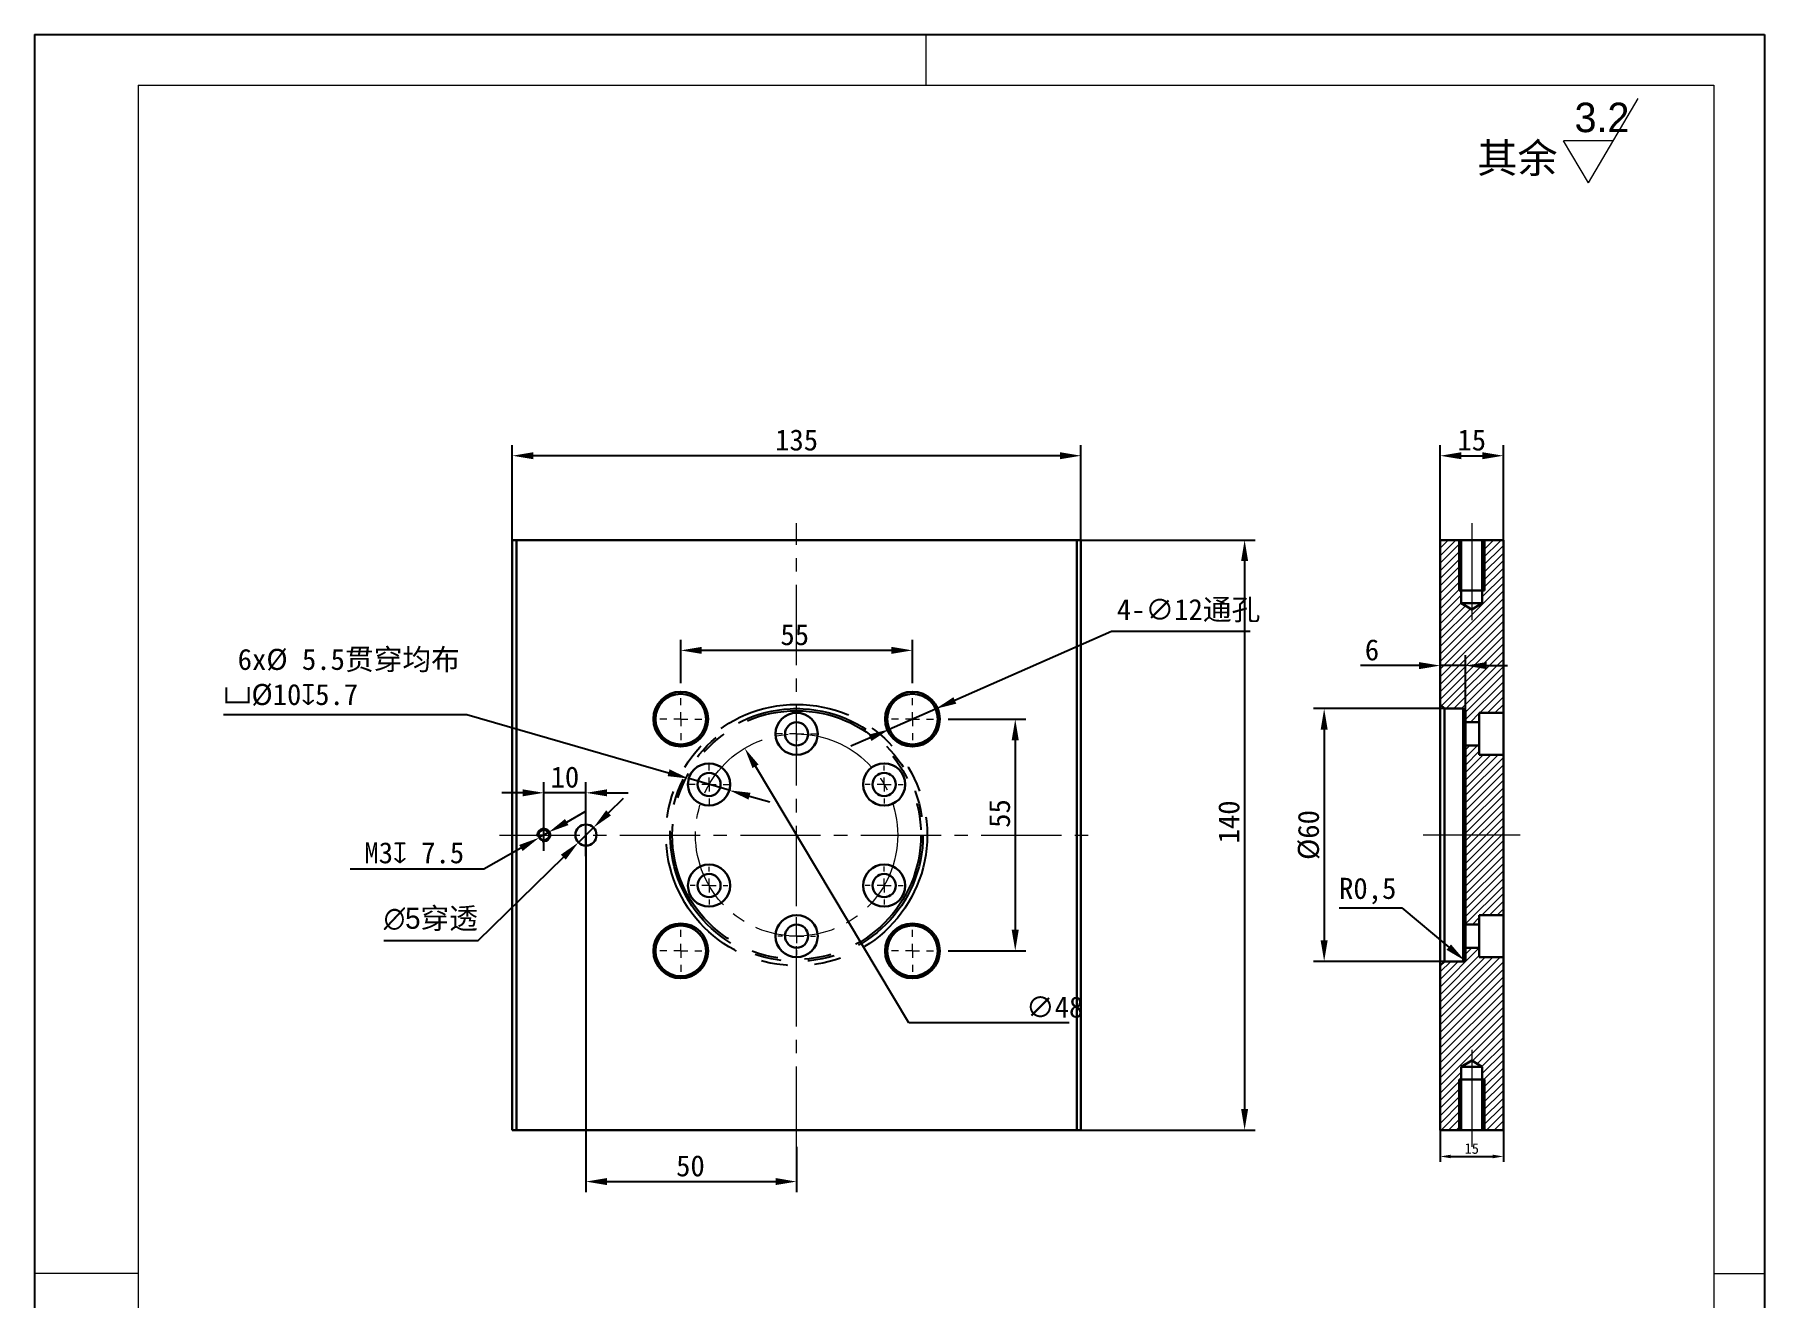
# Model space of a CAD drawing. Header units: millimetres. Extents: x 13 to 7248, y -1201 to 1478.
# Drawn here: x 4555.2 to 4965.8, y 304.4 to 604.2 of the extents above; entities that cross this region are included whole.
import ezdxf

# ---------------------------------------------------------------- set-up
doc = ezdxf.new("R2010")
doc.units = ezdxf.units.MM
doc.header["$LTSCALE"] = 5
doc.header["$PDSIZE"] = -1
for name, pattern in [('CENTER2', [28.575, 19.05, -3.175, 3.175, -3.175]), ('SLD-双点画线', [12.7, 6.35, -1.27, 1.27, -1.27, 1.27, -1.27]), ('SLD-实线', [0])]:
    doc.linetypes.add(name, pattern=pattern)
doc.layers.get('0').update_dxf_attribs({"lineweight": 30})
for name, color, linetype, lineweight in [('中心线层', 1, 'CENTER2', 13), ('剖面层', 2, 'Continuous', 15), ('粗实线', 7, 'SLD-实线', 15), ('细实线层', 5, 'Continuous', 15)]:
    doc.layers.add(name, color=color, linetype=linetype, lineweight=lineweight)
for name, color, linetype in [('双点划线层', 6, 'SLD-双点画线'), ('图框', 7, 'SLD-实线'), ('文字层', 7, 'SLD-实线'), ('标注层', 96, 'SLD-实线')]:
    doc.layers.add(name, color=color, linetype=linetype)
doc.styles.add('SLDTEXTSTYLE0', font='')
doc.styles.add('SLDTEXTSTYLE3', font='', dxfattribs={"bigfont": 'bigfont'})
doc.styles.get("Standard").update_dxf_attribs({"font": ''})
doc.styles.get('SLDTEXTSTYLE0').set_extended_font_data('汉仪长仿宋体')
doc.styles.get('SLDTEXTSTYLE3').set_extended_font_data('汉仪长仿宋体')
doc.styles.get('Standard').set_extended_font_data('SimSun')
doc.dimstyles.new('ISO-25', dxfattribs={"dimtxt": 2.5, "dimasz": 2.5, "dimexe": 1.25, "dimexo": 0, "dimtad": 1, "dimtoh": 1, "dimtxsty": 'Standard', "dimcen": 2.5, "dimclrt": 256, "dimadec": 0, "dimazin": 0, "dimtfac": 1, "dimtmove": 0, "dimatfit": 3, "dimfxl": 0, "dimarcsym": 0})
doc.dimstyles.new('副本2-1', dxfattribs={"dimscale": 2, "dimtxt": 2.5, "dimasz": 2.5, "dimexe": 1.25, "dimexo": 0, "dimtad": 1, "dimtoh": 1, "dimtxsty": 'Standard', "dimcen": 2.5, "dimclrt": 256, "dimadec": 0, "dimazin": 0, "dimtfac": 1, "dimtmove": 0, "dimatfit": 3, "dimfxl": 0, "dimarcsym": 0})
pattern_1 = [(45, (4550.2352, 12.6494), (-0.8980256, 0.8980256), [])]

# ---------------------------------------------------------------- blocks, each defined once
blk = doc.blocks.new('SW_SFSYMBOL_0')
at = {"color": 0, "linetype": 'SLD-实线', "lineweight": 0}
for p, q in [((8.2, -25), (37.7, 25)), ((8.2, -25), (-6.5, 0)), ((23, 0), (-6.5, 0))]:
    blk.add_line(p, q, dxfattribs=at)
at = {"color": 0, "linetype": 'SLD-实线', "lineweight": 0, "insert": (0, 22.6), "char_height": 17.5, "attachment_point": 1, "style": 'SLDTEXTSTYLE3'}
blk.add_mtext('3.2', dxfattribs=at)
blk = doc.blocks.new('*D158')
at = {"layer": 'Defpoints', "color": 0}
for p in [(4686.11, 414.32), (4736.11, 340.32), (4736.11, 332.08)]:
    blk.add_point(p, dxfattribs=at)
at = {"layer": '标注层', "color": 0, "lineweight": -2}
for p, q in [((4686.11, 414.32), (4686.11, 329.58)), ((4736.11, 340.32), (4736.11, 329.58)), ((4691.11, 332.08), (4731.11, 332.08))]:
    blk.add_line(p, q, dxfattribs=at)
at = {"layer": '标注层', "color": 0}
for points in [[(4691.11, 332.92), (4691.11, 331.25), (4686.11, 332.08)], [(4731.11, 332.92), (4731.11, 331.25), (4736.11, 332.08)]]:
    blk.add_solid(points, dxfattribs=at)
at = {"layer": '标注层', "insert": (4710.91, 338.33), "char_height": 5, "attachment_point": 2}
blk.add_mtext('50', dxfattribs=at)
blk = doc.blocks.new('*D159')
at = {"layer": 'Defpoints', "color": 0}
for p in [(4723.79, 434.92), (4748.43, 393.72)]:
    blk.add_point(p, dxfattribs=at)
at = {"layer": '标注层', "color": 0, "lineweight": -2}
for p, q in [((4762.78, 369.74), (4726.36, 430.63)), ((4800.78, 369.74), (4762.78, 369.74))]:
    blk.add_line(p, q, dxfattribs=at)
at = {"layer": '标注层', "color": 0}
blk.add_solid([(4727.07, 431.05), (4725.64, 430.2), (4723.79, 434.92)], dxfattribs=at)
at = {"layer": '标注层', "insert": (4790.56, 375.99), "char_height": 5, "attachment_point": 1}
blk.add_mtext('∅48', dxfattribs=at)
blk = doc.blocks.new('*D160')
at = {"layer": 'Defpoints', "color": 0}
for p in [(4708.61, 458.13), (4708.61, 450.32), (4763.61, 450.32)]:
    blk.add_point(p, dxfattribs=at)
at = {"layer": '标注层', "color": 0, "lineweight": -2}
for p, q in [((4708.61, 450.32), (4708.61, 460.63)), ((4763.61, 450.32), (4763.61, 460.63)), ((4758.61, 458.13), (4713.61, 458.13))]:
    blk.add_line(p, q, dxfattribs=at)
at = {"layer": '标注层', "color": 0}
for points in [[(4713.61, 458.97), (4713.61, 457.3), (4708.61, 458.13)], [(4758.61, 458.97), (4758.61, 457.3), (4763.61, 458.13)]]:
    blk.add_solid(points, dxfattribs=at)
at = {"layer": '标注层', "insert": (4735.67, 464.38), "char_height": 5, "attachment_point": 2}
blk.add_mtext('55', dxfattribs=at)
blk = doc.blocks.new('*D161')
at = {"layer": 'Defpoints', "color": 0}
for p in [(4772.11, 441.82), (4772.11, 386.82), (4788.01, 386.82)]:
    blk.add_point(p, dxfattribs=at)
at = {"layer": '标注层', "color": 0, "lineweight": -2}
for p, q in [((4772.11, 441.82), (4790.51, 441.82)), ((4788.01, 436.82), (4788.01, 391.82)), ((4772.11, 386.82), (4790.51, 386.82))]:
    blk.add_line(p, q, dxfattribs=at)
at = {"layer": '标注层', "color": 0}
for points in [[(4787.17, 436.82), (4788.84, 436.82), (4788.01, 441.82)], [(4787.17, 391.82), (4788.84, 391.82), (4788.01, 386.82)]]:
    blk.add_solid(points, dxfattribs=at)
at = {"layer": '标注层', "insert": (4781.76, 419.42), "char_height": 5, "attachment_point": 2, "rotation": 90}
blk.add_mtext('55', dxfattribs=at)
blk = doc.blocks.new('*D162')
at = {"layer": 'Defpoints', "color": 0}
for p in [(4668.61, 504.32), (4668.61, 484.32), (4803.61, 484.32)]:
    blk.add_point(p, dxfattribs=at)
at = {"layer": '标注层', "color": 0, "lineweight": -2}
for p, q in [((4668.61, 484.32), (4668.61, 506.82)), ((4803.61, 484.32), (4803.61, 506.82)), ((4798.61, 504.32), (4673.61, 504.32))]:
    blk.add_line(p, q, dxfattribs=at)
at = {"layer": '标注层', "color": 0}
for points in [[(4673.61, 505.15), (4673.61, 503.49), (4668.61, 504.32)], [(4798.61, 505.15), (4798.61, 503.49), (4803.61, 504.32)]]:
    blk.add_solid(points, dxfattribs=at)
at = {"layer": '标注层', "insert": (4736.11, 510.57), "char_height": 5, "attachment_point": 2}
blk.add_mtext('135', dxfattribs=at)
blk = doc.blocks.new('*D163')
at = {"layer": 'Defpoints', "color": 0}
for p in [(4802.61, 484.32), (4802.61, 344.32), (4842.45, 344.32)]:
    blk.add_point(p, dxfattribs=at)
at = {"layer": '标注层', "color": 0, "lineweight": -2}
for p, q in [((4802.61, 484.32), (4844.95, 484.32)), ((4842.45, 479.32), (4842.45, 349.32)), ((4802.61, 344.32), (4844.95, 344.32))]:
    blk.add_line(p, q, dxfattribs=at)
at = {"layer": '标注层', "color": 0}
for points in [[(4841.62, 479.32), (4843.29, 479.32), (4842.45, 484.32)], [(4841.62, 349.32), (4843.29, 349.32), (4842.45, 344.32)]]:
    blk.add_solid(points, dxfattribs=at)
at = {"layer": '标注层', "insert": (4836.2, 417.43), "char_height": 5, "attachment_point": 2, "rotation": 90}
blk.add_mtext('140', dxfattribs=at)
blk = doc.blocks.new('*D164')
at = {"layer": 'Defpoints', "color": 0}
for p in [(4676.11, 424.33), (4676.11, 410.57), (4686.11, 409.32)]:
    blk.add_point(p, dxfattribs=at)
at = {"layer": '标注层', "color": 0, "lineweight": -2}
for p, q in [((4671.11, 424.33), (4666.11, 424.33)), ((4676.11, 410.57), (4676.11, 426.83)), ((4686.11, 424.33), (4676.11, 424.33)), ((4686.11, 409.32), (4686.11, 426.83)), ((4691.11, 424.33), (4696.11, 424.33))]:
    blk.add_line(p, q, dxfattribs=at)
at = {"layer": '标注层', "color": 0}
for points in [[(4671.11, 425.16), (4671.11, 423.5), (4676.11, 424.33)], [(4691.11, 425.16), (4691.11, 423.5), (4686.11, 424.33)]]:
    blk.add_solid(points, dxfattribs=at)
at = {"layer": '标注层', "insert": (4681.11, 430.58), "char_height": 5, "attachment_point": 2}
blk.add_mtext('10', dxfattribs=at)
blk = doc.blocks.new('*D165')
at = {"layer": 'Defpoints', "color": 0}
for p in [(4710.52, 427.71), (4720.13, 424.93)]:
    blk.add_point(p, dxfattribs=at)
at = {"layer": '标注层', "color": 0, "lineweight": -2}
for p, q in [((4600.04, 442.94), (4657.8, 442.94)), ((4657.8, 442.94), (4705.72, 429.1)), ((4720.13, 424.93), (4710.52, 427.71)), ((4724.93, 423.54), (4729.74, 422.16))]:
    blk.add_line(p, q, dxfattribs=at)
at = {"layer": '标注层', "color": 0}
for points in [[(4705.95, 429.9), (4705.49, 428.29), (4710.52, 427.71)], [(4725.17, 424.34), (4724.7, 422.74), (4720.13, 424.93)]]:
    blk.add_solid(points, dxfattribs=at)
at = {"layer": '标注层', "insert": (4600.04, 458.5), "char_height": 5, "attachment_point": 1}
blk.add_mtext(' 6x%%C 5.5贯穿均布\\P{\\fGDT|b0|i0|c134|p2;v}%%C10{\\fGDT|b0|i0|c134|p2;x}5.7', dxfattribs=at)
blk = doc.blocks.new('*D166')
at = {"layer": 'Defpoints', "color": 0}
for p in [(4769.1, 444.24), (4758.12, 439.4)]:
    blk.add_point(p, dxfattribs=at)
at = {"layer": '标注层', "color": 0, "lineweight": -2}
for p, q in [((4810.88, 462.65), (4773.68, 446.26)), ((4843.81, 462.65), (4810.88, 462.65)), ((4758.12, 439.4), (4769.1, 444.24)), ((4753.55, 437.38), (4748.97, 435.37))]:
    blk.add_line(p, q, dxfattribs=at)
at = {"layer": '标注层', "color": 0}
for points in [[(4773.34, 447.02), (4774.01, 445.49), (4769.1, 444.24)], [(4753.21, 438.15), (4753.88, 436.62), (4758.12, 439.4)]]:
    blk.add_solid(points, dxfattribs=at)
at = {"layer": '标注层', "insert": (4812.13, 470.32), "char_height": 5, "attachment_point": 1}
blk.add_mtext('4-∅12通孔', dxfattribs=at)
blk = doc.blocks.new('*D167')
at = {"layer": 'Defpoints', "color": 0}
for p in [(4687.9, 416.07), (4684.33, 412.57)]:
    blk.add_point(p, dxfattribs=at)
at = {"layer": '标注层', "color": 0, "lineweight": -2}
for p, q in [((4691.47, 419.56), (4695.05, 423.06)), ((4687.9, 416.07), (4684.33, 412.57)), ((4660.52, 389.28), (4680.75, 409.07)), ((4638.12, 389.28), (4660.52, 389.28))]:
    blk.add_line(p, q, dxfattribs=at)
at = {"layer": '标注层', "color": 0}
for points in [[(4690.89, 420.16), (4692.06, 418.97), (4687.9, 416.07)], [(4680.17, 409.67), (4681.33, 408.48), (4684.33, 412.57)]]:
    blk.add_solid(points, dxfattribs=at)
at = {"layer": '标注层', "insert": (4638.12, 397.07), "char_height": 5, "attachment_point": 1}
blk.add_mtext('{\\fMS PGothic|b0|i0|c128|p34;∅5}穿透', dxfattribs=at)
blk = doc.blocks.new('*D168')
at = {"layer": 'Defpoints', "color": 0}
for p in [(4677.2, 414.94), (4675.02, 413.7)]:
    blk.add_point(p, dxfattribs=at)
at = {"layer": '标注层', "color": 0, "lineweight": -2}
for p, q in [((4681.55, 417.4), (4685.9, 419.86)), ((4677.2, 414.94), (4675.02, 413.7)), ((4661.88, 406.26), (4670.67, 411.24)), ((4630.11, 406.26), (4661.88, 406.26))]:
    blk.add_line(p, q, dxfattribs=at)
at = {"layer": '标注层', "color": 0}
for points in [[(4681.14, 418.12), (4681.96, 416.67), (4677.2, 414.94)], [(4670.26, 411.96), (4671.08, 410.51), (4675.02, 413.7)]]:
    blk.add_solid(points, dxfattribs=at)
at = {"layer": '标注层', "insert": (4630.11, 412.61), "char_height": 5, "attachment_point": 1}
blk.add_mtext(' M3{\\fGDT|b0|i0|c134|p2;x} 7.5', dxfattribs=at)
blk = doc.blocks.new('SW_CENTERMARKSYMBOL_0')
at = {"color": 0, "linetype": 'SLD-实线', "lineweight": 0}
for p, q in [((0, 8.3), (0, 11.3)), ((-8.3, 0), (-11.3, 0)), ((0, 0), (-4.2, 0)), ((0, 0), (0, 4.2)), ((0, 0), (0, -4.2)), ((0, 0), (4.2, 0)), ((8.3, 0), (11.3, 0)), ((0, -8.3), (0, -11.3))]:
    blk.add_line(p, q, dxfattribs=at)
blk = doc.blocks.new('SW_CENTERMARKSYMBOL_1')
at = {"color": 0, "linetype": 'SLD-实线', "lineweight": 0}
for p, q in [((0, 8.3), (0, 11.3)), ((-8.3, 0), (-11.3, 0)), ((0, 0), (-4.2, 0)), ((0, 0), (0, 4.2)), ((0, 0), (0, -4.2)), ((0, 0), (4.2, 0)), ((8.3, 0), (11.3, 0)), ((0, -8.3), (0, -11.3))]:
    blk.add_line(p, q, dxfattribs=at)
blk = doc.blocks.new('SW_CENTERMARKSYMBOL_2')
at = {"color": 0, "linetype": 'SLD-实线', "lineweight": 0}
for p, q in [((0, 8.3), (0, 11.3)), ((-8.3, 0), (-11.2, 0)), ((0, 0), (-4.2, 0)), ((0, 0), (0, 4.2)), ((0, 0), (0, -4.2)), ((0, 0), (4.2, 0)), ((8.3, 0), (11.3, 0)), ((0, -8.3), (0, -11.2))]:
    blk.add_line(p, q, dxfattribs=at)
blk = doc.blocks.new('SW_CENTERMARKSYMBOL_3')
at = {"color": 0, "linetype": 'SLD-实线', "lineweight": 0}
for p, q in [((0, 8.3), (0, 11.2)), ((-8.3, 0), (-11.3, 0)), ((0, 0), (-4.2, 0)), ((0, 0), (0, 4.2)), ((0, 0), (0, -4.2)), ((0, 0), (4.2, 0)), ((8.3, 0), (11.2, 0)), ((0, -8.3), (0, -11.3))]:
    blk.add_line(p, q, dxfattribs=at)
blk = doc.blocks.new('SW_CENTERMARKSYMBOL_4')
at = {"color": 0, "linetype": 'SLD-实线', "lineweight": 0}
for p, q in [((0, 8.3), (0, 12.5)), ((-8.3, 0), (-12.5, 0)), ((0, 0), (-4.2, 0)), ((0, 0), (0, 4.2)), ((0, 0), (0, -4.2)), ((0, 0), (4.2, 0)), ((8.3, 0), (12.5, 0)), ((0, -8.3), (0, -12.5))]:
    blk.add_line(p, q, dxfattribs=at)
blk = doc.blocks.new('SW_CENTERMARKSYMBOL_5')
at = {"color": 0, "linetype": 'SLD-实线', "lineweight": 0}
for p, q in [((0, 8.3), (0, 12.5)), ((-8.3, 0), (-12.5, 0)), ((0, 0), (-4.2, 0)), ((0, 0), (0, 4.2)), ((0, 0), (0, -4.2)), ((0, 0), (4.2, 0)), ((8.3, 0), (12.5, 0)), ((0, -8.3), (0, -12.5))]:
    blk.add_line(p, q, dxfattribs=at)
blk = doc.blocks.new('SW_CENTERMARKSYMBOL_6')
at = {"color": 0, "linetype": 'SLD-实线', "lineweight": 0}
for p, q in [((0, 8.3), (0, 12.5)), ((-8.3, 0), (-12.5, 0)), ((0, 0), (-4.2, 0)), ((0, 0), (0, 4.2)), ((0, 0), (0, -4.2)), ((0, 0), (4.2, 0)), ((8.3, 0), (12.5, 0)), ((0, -8.3), (0, -12.5))]:
    blk.add_line(p, q, dxfattribs=at)
blk = doc.blocks.new('SW_CENTERMARKSYMBOL_7')
at = {"color": 0, "linetype": 'SLD-实线', "lineweight": 0}
for p, q in [((0, 8.3), (0, 12.5)), ((-8.3, 0), (-12.5, 0)), ((0, 0), (-4.2, 0)), ((0, 0), (0, 4.2)), ((0, 0), (0, -4.2)), ((0, 0), (4.2, 0)), ((8.3, 0), (12.5, 0)), ((0, -8.3), (0, -12.5))]:
    blk.add_line(p, q, dxfattribs=at)
blk = doc.blocks.new('SW_CENTERMARKSYMBOL_8')
at = {"color": 0, "linetype": 'SLD-实线', "lineweight": 0}
for p, q in [((0, 8.3), (0, 12.5)), ((-8.3, 0), (-12.5, 0)), ((0, 0), (-4.2, 0)), ((0, 0), (0, 4.2)), ((0, 0), (0, -4.2)), ((0, 0), (4.2, 0)), ((8.3, 0), (12.5, 0)), ((0, -8.3), (0, -12.5))]:
    blk.add_line(p, q, dxfattribs=at)
blk = doc.blocks.new('SW_CENTERMARKSYMBOL_9')
at = {"color": 0, "linetype": 'SLD-实线', "lineweight": 0}
for p, q in [((0, 8.3), (0, 12.5)), ((-8.3, 0), (-12.5, 0)), ((0, 0), (-4.2, 0)), ((0, 0), (0, 4.2)), ((0, 0), (0, -4.2)), ((0, 0), (4.2, 0)), ((8.3, 0), (12.5, 0)), ((0, -8.3), (0, -12.5))]:
    blk.add_line(p, q, dxfattribs=at)
blk = doc.blocks.new('SW_CENTERMARKSYMBOL_11')
at = {"color": 0, "linetype": 'SLD-实线', "lineweight": 0}
for p, q in [((-2.5, 0), (-4.6, 0)), ((0, 0), (-2.5, 0)), ((0, 2.5), (0, 4.6)), ((0, 0), (0, 2.5)), ((0, 0), (0, -2.5)), ((0, 0), (2.5, 0)), ((2.5, 0), (4.6, 0)), ((0, -2.5), (0, -4.6))]:
    blk.add_line(p, q, dxfattribs=at)
blk = doc.blocks.new('*D169')
at = {"layer": 'Defpoints', "color": 0}
for p in [(4903.87, 504.32), (4888.87, 484.32), (4903.87, 484.32)]:
    blk.add_point(p, dxfattribs=at)
at = {"layer": '标注层', "color": 0, "lineweight": -2}
for p, q in [((4888.87, 484.32), (4888.87, 506.82)), ((4903.87, 484.32), (4903.87, 506.82)), ((4893.87, 504.32), (4898.87, 504.32))]:
    blk.add_line(p, q, dxfattribs=at)
at = {"layer": '标注层', "color": 0}
for points in [[(4893.87, 505.15), (4893.87, 503.49), (4888.87, 504.32)], [(4898.87, 505.15), (4898.87, 503.49), (4903.87, 504.32)]]:
    blk.add_solid(points, dxfattribs=at)
at = {"layer": '标注层', "insert": (4896.37, 510.57), "char_height": 5, "attachment_point": 2}
blk.add_mtext('15', dxfattribs=at)
blk = doc.blocks.new('*D170')
at = {"layer": 'Defpoints', "color": 0}
for p in [(4888.87, 484.32), (4888.87, 454.52), (4894.87, 443.82)]:
    blk.add_point(p, dxfattribs=at)
at = {"layer": '标注层', "color": 0, "lineweight": -2}
for p, q in [((4888.87, 484.32), (4888.87, 452.02)), ((4894.87, 443.82), (4894.87, 457.02)), ((4883.87, 454.52), (4870, 454.52)), ((4894.87, 454.52), (4888.87, 454.52)), ((4899.87, 454.52), (4904.87, 454.52))]:
    blk.add_line(p, q, dxfattribs=at)
at = {"layer": '标注层', "color": 0}
for points in [[(4883.87, 455.35), (4883.87, 453.68), (4888.87, 454.52)], [(4899.87, 455.35), (4899.87, 453.68), (4894.87, 454.52)]]:
    blk.add_solid(points, dxfattribs=at)
at = {"layer": '标注层', "insert": (4872.69, 460.77), "char_height": 5, "attachment_point": 2}
blk.add_mtext('6', dxfattribs=at)
blk = doc.blocks.new('*D171')
at = {"layer": 'Defpoints', "color": 0}
for p in [(4889.87, 444.32), (4861.34, 384.32), (4889.87, 384.32)]:
    blk.add_point(p, dxfattribs=at)
at = {"layer": '标注层', "color": 0, "lineweight": -2}
for p, q in [((4889.87, 444.32), (4858.84, 444.32)), ((4861.34, 439.32), (4861.34, 389.32)), ((4889.87, 384.32), (4858.84, 384.32))]:
    blk.add_line(p, q, dxfattribs=at)
at = {"layer": '标注层', "color": 0}
for points in [[(4860.5, 439.32), (4862.17, 439.32), (4861.34, 444.32)], [(4860.5, 389.32), (4862.17, 389.32), (4861.34, 384.32)]]:
    blk.add_solid(points, dxfattribs=at)
at = {"layer": '标注层', "insert": (4855.09, 414.32), "char_height": 5, "attachment_point": 2, "rotation": 90}
blk.add_mtext('%%c60', dxfattribs=at)
blk = doc.blocks.new('*D172')
at = {"layer": 'Defpoints', "color": 0}
for p in [(4894.37, 384.82), (4894.75, 384.5)]:
    blk.add_point(p, dxfattribs=at)
at = {"layer": '标注层', "color": 0, "lineweight": -2}
for p, q in [((4864.87, 397.07), (4879.75, 397.07)), ((4879.75, 397.07), (4890.92, 387.71))]:
    blk.add_line(p, q, dxfattribs=at)
at = {"layer": '标注层', "color": 0}
blk.add_solid([(4891.45, 388.35), (4890.38, 387.07), (4894.75, 384.5)], dxfattribs=at)
at = {"layer": '标注层', "insert": (4864.87, 404.16), "char_height": 5, "attachment_point": 1}
blk.add_mtext('R0,5', dxfattribs=at)
blk = doc.blocks.new('*D712')
at = {"layer": 'Defpoints', "color": 0}
for p in [(4888.87, 344.32), (4903.87, 344.32), (4903.87, 338.04)]:
    blk.add_point(p, dxfattribs=at)
at = {"layer": '标注层', "color": 0, "lineweight": -2}
for p, q in [((4888.87, 344.32), (4888.87, 336.79)), ((4903.87, 344.32), (4903.87, 336.79)), ((4891.37, 338.04), (4901.37, 338.04))]:
    blk.add_line(p, q, dxfattribs=at)
at = {"layer": '标注层', "color": 0}
for points in [[(4891.37, 338.46), (4891.37, 337.62), (4888.87, 338.04)], [(4901.37, 338.46), (4901.37, 337.62), (4903.87, 338.04)]]:
    blk.add_solid(points, dxfattribs=at)
at = {"layer": '标注层', "insert": (4896.37, 339.91), "char_height": 2.5, "attachment_point": 5}
blk.add_mtext('15', dxfattribs=at)

msp = doc.modelspace()

# ---------------------------------------------------------------- hatches: boundary and pattern name
at = {"layer": '剖面层'}
h = msp.add_hatch(dxfattribs=at)
h.set_pattern_fill('ANSI31', color=256, scale=0.4, style=0)
h.set_pattern_definition(pattern_1)
edge = h.paths.add_edge_path(flags=0)
edge.add_line((4898.8687, 469.3194), (4896.3687, 467.8173))
edge.add_line((4896.3687, 467.8173), (4893.8687, 469.3194))
edge.add_line((4893.8687, 469.3194), (4893.8687, 484.3194))
edge.add_line((4893.8687, 484.3194), (4888.8687, 484.3194))
edge.add_line((4888.8687, 484.3194), (4888.8687, 445.3194))
edge.add_line((4888.8687, 445.3194), (4889.8687, 444.3194))
edge.add_line((4889.8687, 444.3194), (4894.3687, 444.3194))
edge.add_arc((4894.3687, 443.8194), 0.5, 0, 90, ccw=False)
edge.add_line((4894.8687, 443.8194), (4894.8687, 441.0694))
edge.add_line((4894.8687, 441.0694), (4898.1687, 441.0694))
edge.add_line((4898.1687, 441.0694), (4898.1687, 443.3194))
edge.add_line((4898.1687, 443.3194), (4903.8687, 443.3194))
edge.add_line((4903.8687, 443.3194), (4903.8687, 484.3194))
edge.add_line((4903.8687, 484.3194), (4898.8687, 484.3194))
edge.add_line((4898.8687, 484.3194), (4898.8687, 469.3194))
h = msp.add_hatch(dxfattribs=at)
h.set_pattern_fill('ANSI31', color=256, scale=0.4, style=0)
h.set_pattern_definition(pattern_1)
h.paths.add_polyline_path([(4898.1687, 393.0694), (4898.1687, 395.3194), (4903.8687, 395.3194), (4903.8687, 433.3194), (4898.1687, 433.3194), (4898.1687, 435.5694), (4894.8687, 435.5694), (4894.8687, 393.0694)], flags=0)
h = msp.add_hatch(dxfattribs=at)
h.set_pattern_fill('ANSI31', color=256, scale=0.4, style=0)
h.set_pattern_definition(pattern_1)
edge = h.paths.add_edge_path(flags=0)
edge.add_line((4903.8687, 344.3194), (4903.8687, 385.3194))
edge.add_line((4903.8687, 385.3194), (4898.1687, 385.3194))
edge.add_line((4898.1687, 385.3194), (4898.1687, 387.5694))
edge.add_line((4898.1687, 387.5694), (4894.8687, 387.5694))
edge.add_line((4894.8687, 387.5694), (4894.8687, 384.8194))
edge.add_arc((4894.3687, 384.8194), 0.5, 270, 360, ccw=False)
edge.add_line((4894.3687, 384.3194), (4889.8687, 384.3194))
edge.add_line((4889.8687, 384.3194), (4888.8687, 383.3194))
edge.add_line((4888.8687, 383.3194), (4888.8687, 344.3194))
edge.add_line((4888.8687, 344.3194), (4893.8687, 344.3194))
edge.add_line((4893.8687, 344.3194), (4893.8687, 359.3194))
edge.add_line((4893.8687, 359.3194), (4896.3687, 360.8216))
edge.add_line((4896.3687, 360.8216), (4898.8687, 359.3194))
edge.add_line((4898.8687, 359.3194), (4898.8687, 344.3194))
edge.add_line((4898.8687, 344.3194), (4903.8687, 344.3194))

# ---------------------------------------------------------------- linework, layer by layer
for p, q in [((4668.6121, 344.3194), (4668.6121, 484.3194)), ((4668.6121, 484.3194), (4669.6122, 484.3194)), ((4669.6122, 484.3194), (4669.6122, 344.3194)), ((4802.6122, 484.3194), (4669.6122, 484.3194)), ((4802.6122, 344.3194), (4802.6122, 484.3194)), ((4802.6122, 484.3194), (4803.6122, 484.3194)), ((4803.6122, 484.3194), (4803.6122, 344.3194)), ((4888.8687, 445.3194), (4888.8687, 484.3194)), ((4888.8687, 484.3194), (4893.8687, 484.3194)), ((4893.3687, 484.3194), (4893.3687, 472.3194)), ((4893.8687, 484.3194), (4893.8687, 469.3194)), ((4898.8687, 484.3194), (4893.8687, 484.3194)), ((4898.8687, 469.3194), (4898.8687, 484.3194)), ((4898.8687, 484.3194), (4903.8687, 484.3194)), ((4899.3687, 484.3194), (4899.3687, 472.3194)), ((4903.8687, 443.3194), (4903.8687, 484.3194)), ((4893.3687, 472.3194), (4899.3687, 472.3194)), ((4893.8687, 469.3194), (4896.3687, 467.8173)), ((4898.8687, 469.3194), (4893.8687, 469.3194)), ((4896.3687, 467.8173), (4898.8687, 469.3194)), ((4888.8687, 445.3194), (4889.8687, 444.3194)), ((4888.8687, 383.3194), (4888.8687, 445.3194)), ((4894.3687, 444.3194), (4889.8687, 444.3194)), ((4889.8687, 444.3194), (4889.8687, 384.3194)), ((4894.3687, 384.3194), (4894.3687, 444.3194)), ((4894.8687, 443.8194), (4894.8687, 441.0694)), ((4898.1687, 441.0694), (4894.8687, 441.0694)), ((4894.8687, 441.0694), (4894.8687, 435.5694)), ((4903.8687, 443.3194), (4898.1687, 443.3194)), ((4898.1687, 443.3194), (4898.1687, 441.0694)), ((4898.1687, 435.5694), (4898.1687, 441.0694)), ((4903.8687, 433.3194), (4903.8687, 443.3194)), ((4894.8687, 435.5694), (4898.1687, 435.5694)), ((4894.8687, 435.5694), (4894.8687, 393.0694)), ((4898.1687, 435.5694), (4898.1687, 433.3194)), ((4898.1687, 433.3194), (4903.8687, 433.3194)), ((4903.8687, 395.3194), (4903.8687, 433.3194)), ((4903.8687, 395.3194), (4898.1687, 395.3194)), ((4898.1687, 395.3194), (4898.1687, 393.0694)), ((4903.8687, 385.3194), (4903.8687, 395.3194)), ((4894.8687, 393.0694), (4894.8687, 387.5694)), ((4898.1687, 393.0694), (4894.8687, 393.0694)), ((4898.1687, 387.5694), (4898.1687, 393.0694)), ((4894.8687, 387.5694), (4894.8687, 384.8194)), ((4894.8687, 387.5694), (4898.1687, 387.5694)), ((4898.1687, 387.5694), (4898.1687, 385.3194)), ((4889.8687, 384.3194), (4888.8687, 383.3194)), ((4888.8687, 344.3194), (4888.8687, 383.3194)), ((4889.8687, 384.3194), (4894.3687, 384.3194)), ((4898.1687, 385.3194), (4903.8687, 385.3194)), ((4903.8687, 344.3194), (4903.8687, 385.3194)), ((4896.3687, 360.8216), (4893.8687, 359.3194)), ((4893.8687, 359.3194), (4893.8687, 344.3194)), ((4893.8687, 359.3194), (4898.8687, 359.3194)), ((4898.8687, 359.3194), (4896.3687, 360.8216)), ((4898.8687, 344.3194), (4898.8687, 359.3194)), ((4893.3687, 344.3194), (4893.3687, 356.3194)), ((4899.3687, 356.3194), (4893.3687, 356.3194)), ((4899.3687, 344.3194), (4899.3687, 356.3194)), ((4669.6122, 344.3194), (4668.6121, 344.3194)), ((4669.6122, 344.3194), (4802.6122, 344.3194)), ((4803.6122, 344.3194), (4802.6122, 344.3194)), ((4893.8687, 344.3194), (4888.8687, 344.3194)), ((4893.8687, 344.3194), (4898.8687, 344.3194)), ((4903.8687, 344.3194), (4898.8687, 344.3194))]:
    msp.add_line(p, q)
for centre, radius in [((4708.6122, 441.8194), 6.5), ((4708.6122, 441.8194), 6), ((4763.6122, 441.8194), 6.5), ((4763.6122, 441.8194), 6), ((4736.1122, 438.3194), 5), ((4736.1122, 438.3194), 2.75), ((4715.3275, 426.3194), 5), ((4756.8968, 426.3194), 5), ((4715.3275, 426.3194), 2.75), ((4756.8968, 426.3194), 2.75), ((4676.1122, 414.3194), 1.25), ((4686.1122, 414.3194), 2.5), ((4715.3275, 402.3194), 5), ((4756.8968, 402.3194), 5), ((4715.3275, 402.3194), 2.75), ((4756.8968, 402.3194), 2.75), ((4736.1122, 390.3194), 5), ((4708.6122, 386.8194), 6.5), ((4708.6122, 386.8194), 6), ((4736.1122, 390.3194), 2.75), ((4763.6122, 386.8194), 6.5), ((4763.6122, 386.8194), 6)]:
    msp.add_circle(centre, radius)
for centre, radius, start, end in [((4894.3687, 443.8194), 0.5, 0, 90), ((4676.1122, 414.3194), 1.5, 255, 195), ((4894.3687, 384.8194), 0.5, 270, 0)]:
    msp.add_arc(centre, radius, start, end)
at = {"layer": '中心线层', "ltscale": 0.2}
for p, q in [((4736.1122, 340.3194), (4736.1122, 488.3194)), ((4665.6122, 414.3194), (4806.6122, 414.3194))]:
    msp.add_line(p, q, dxfattribs=at)
at = {"layer": '中心线层', "ltscale": 2.5}
for p, q in [((4896.3687, 488.3194), (4896.3687, 465.3194)), ((4907.8687, 414.3194), (4884.8687, 414.3194)), ((4896.3687, 363.3194), (4896.3687, 340.3194))]:
    msp.add_line(p, q, dxfattribs=at)
at = {"layer": '中心线层', "ltscale": 0.2}
msp.add_circle((4736.1122, 414.3194), 24, dxfattribs=at)
at = {"layer": '双点划线层'}
for radius in [31, 30, 29.5]:
    msp.add_circle((4736.1122, 414.3194), radius, dxfattribs=at)
at = {"layer": '图框'}
for p, q in [((4555.2352, 604.2494), (4965.8352, 604.2494)), ((4555.2352, 604.2494), (4555.2352, 15.6494)), ((4965.8352, 604.2494), (4965.8352, 15.6494))]:
    msp.add_line(p, q, dxfattribs=at)
at = {"layer": '粗实线'}
for p, q in [((4766.8352, 592.2494), (4766.8352, 604.2494)), ((4579.8352, 592.2494), (4953.8352, 592.2494)), ((4579.8352, 592.2494), (4579.8352, 28.2494)), ((4953.8352, 592.2494), (4953.8352, 28.2494)), ((4579.8352, 310.2494), (4555.2352, 310.2494)), ((4953.8352, 310.2494), (4965.8352, 310.2494))]:
    msp.add_line(p, q, dxfattribs=at)
at = {"layer": '细实线层'}
for p, q in [((4893.3687, 484.3194), (4893.3687, 472.3194)), ((4899.3687, 484.3194), (4899.3687, 472.3194)), ((4893.3687, 472.3194), (4899.3687, 472.3194)), ((4893.3687, 344.3194), (4893.3687, 356.3194)), ((4899.3687, 356.3194), (4893.3687, 356.3194)), ((4899.3687, 344.3194), (4899.3687, 356.3194))]:
    msp.add_line(p, q, dxfattribs=at)

# ---------------------------------------------------------------- block references
at = {"layer": '中心线层', "xscale": 0.4000000000000909, "yscale": 0.4000000000000004, "zscale": 0.4}
for name, p in [('SW_CENTERMARKSYMBOL_6', (4708.6122, 441.8194)), ('SW_CENTERMARKSYMBOL_7', (4763.6122, 441.8194)), ('SW_CENTERMARKSYMBOL_5', (4736.1122, 438.3194)), ('SW_CENTERMARKSYMBOL_4', (4715.3275, 426.3194)), ('SW_CENTERMARKSYMBOL_0', (4756.8968, 426.3194)), ('SW_CENTERMARKSYMBOL_11', (4676.1122, 414.3194)), ('SW_CENTERMARKSYMBOL_3', (4715.3275, 402.3194)), ('SW_CENTERMARKSYMBOL_1', (4756.8968, 402.3194)), ('SW_CENTERMARKSYMBOL_2', (4736.1122, 390.3194)), ('SW_CENTERMARKSYMBOL_8', (4708.6122, 386.8194)), ('SW_CENTERMARKSYMBOL_9', (4763.6122, 386.8194))]:
    msp.add_blockref(name, p, dxfattribs=at)
at = {"layer": '文字层', "xscale": 0.4000000000000909, "yscale": 0.4000000000000004, "zscale": 0.4}
msp.add_blockref('SW_SFSYMBOL_0', (4920.7756, 579.0597), dxfattribs=at)

# ---------------------------------------------------------------- texts
at = {"layer": '文字层', "insert": (4897.6641, 578.4536), "char_height": 7, "attachment_point": 1, "style": 'SLDTEXTSTYLE0'}
msp.add_mtext('其余', dxfattribs=at)

# ---------------------------------------------------------------- dimensions: what is measured, and where the dimension line sits
at = {"layer": '标注层'}
for base, p1, p2, picture, middle in [((4668.6122, 504.3194), (4803.6122, 484.3194), (4668.6122, 484.3194), '*D162', (4736.1122, 504.3194)), ((4903.8687, 504.3194), (4888.8687, 484.3194), (4903.8687, 484.3194), '*D169', (4896.3687, 504.3194)), ((4888.8687, 454.5154), (4894.8687, 443.8194), (4888.8687, 484.3194), '*D170', (4872.6853, 454.5154)), ((4708.6122, 458.1326), (4763.6122, 450.3194), (4708.6122, 450.3194), '*D160', (4735.6687, 458.1326)), ((4676.1122, 424.3306), (4686.1122, 409.3194), (4676.1122, 410.5694), '*D164', (4681.1122, 424.3306)), ((4736.1122, 332.0836), (4686.1122, 414.3194), (4736.1122, 340.3194), '*D158', (4710.9116, 332.0836))]:
    dim = msp.add_linear_dim(base=base, p1=p1, p2=p2, dimstyle='副本2-1', dxfattribs=at)
    dim.commit()
    dim.dimension.update_dxf_attribs({"geometry": picture, "text_midpoint": middle, "dimtype": 160})
for base, p1, p2, picture, middle in [((4842.4519, 344.3194), (4802.6122, 484.3194), (4802.6122, 344.3194), '*D163', (4842.4519, 417.4323)), ((4788.0056, 386.8194), (4772.1122, 441.8194), (4772.1122, 386.8194), '*D161', (4788.0056, 419.4235))]:
    dim = msp.add_linear_dim(base=base, p1=p1, p2=p2, angle=90, dimstyle='副本2-1', dxfattribs=at)
    dim.commit()
    dim.dimension.update_dxf_attribs({"geometry": picture, "text_midpoint": middle, "dimtype": 160})
for p1, p2, text, picture, middle in [((4758.1216, 439.4), (4769.1027, 444.2388), '4-<>通孔', '*D166', (4827.9688, 462.6472)), ((4720.131, 424.9314), (4710.5241, 427.7074), ' 6x%%C 5.5贯穿均布\\P{\\fGDT|b0|i0|c134|p2;v}%%C10{\\fGDT|b0|i0|c134|p2;x}5.7', '*D165', (4628.2947, 442.9427)), ((4687.8992, 416.0677), (4684.3251, 412.5712), '{\\fMS PGothic|b0|i0|c128|p34;<>}穿透', '*D167', (4648.6936, 389.2837))]:
    dim = msp.add_diameter_dim_2p(p1=p1, p2=p2, text=text, dimstyle='副本2-1', dxfattribs=at)
    dim.commit()
    dim.dimension.update_dxf_attribs({"geometry": picture, "text_midpoint": middle, "dimtype": 163})
dim = msp.add_linear_dim(base=(4861.3363, 384.3194), p1=(4889.8687, 444.3194), p2=(4889.8687, 384.3194), angle=90, text='%%c<>', dimstyle='副本2-1', dxfattribs=at)
dim.commit()
dim.dimension.update_dxf_attribs({"geometry": '*D171', "text_midpoint": (4861.3363, 414.3194), "dimtype": 160})
dim = msp.add_diameter_dim_2p(p1=(4748.4315, 393.7225), p2=(4723.7928, 434.9164), dimstyle='副本2-1', dxfattribs=at)
dim.commit()
dim.dimension.update_dxf_attribs({"geometry": '*D159', "text_midpoint": (4795.671, 369.7411), "dimtype": 163})
dim = msp.add_diameter_dim_2p(p1=(4677.1998, 414.9355), p2=(4675.0245, 413.7034), text=' M3{\\fGDT|b0|i0|c134|p2;x} 7.5', dimstyle='副本2-1', dxfattribs=at)
dim.commit()
dim.dimension.update_dxf_attribs({"geometry": '*D168', "text_midpoint": (4645.3707, 410.062)})
dim = msp.add_radius_dim(center=(4894.3687, 384.8194), mpoint=(4894.752, 384.4983), dimstyle='副本2-1', dxfattribs=at)
dim.commit()
dim.dimension.update_dxf_attribs({"geometry": '*D172', "text_midpoint": (4871.6861, 397.0674), "dimtype": 164})
dim = msp.add_linear_dim(base=(4903.8687, 338.0391), p1=(4888.8687, 344.3194), p2=(4903.8687, 344.3194), dimstyle='ISO-25', dxfattribs=at)
dim.commit()
dim.dimension.update_dxf_attribs({"geometry": '*D712', "text_midpoint": (4896.3687, 339.9141)})

doc.saveas('drawing.dxf')
